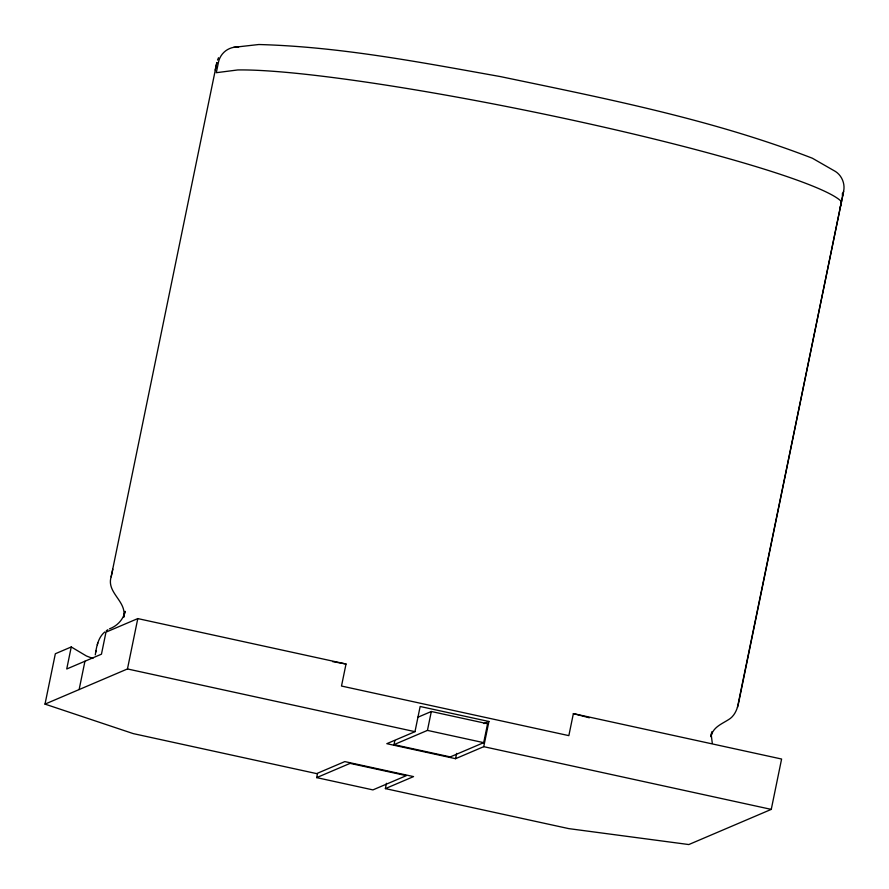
<?xml version="1.0" encoding="UTF-8"?>
<svg xmlns="http://www.w3.org/2000/svg" width="889" height="889" viewBox="0 0 889 889"><rect width="100%" height="100%" fill="white"/><g stroke="black" fill="none" stroke-linecap="round" stroke-linejoin="round"><path stroke-width="1.33" d="M123.604 617.188C127.316 601.409 106.169 592.919 111.147 576.805L216.872 62.474L215.16 70.064M95.29 654.837C96.523 646.692 98.068 637.513 104.824 631.946M711.267 735.359C713.978 726.091 723.468 723.379 730.436 718.368C736.581 713.4 738.259 705.321 739.615 697.976L843.628 191.235C845.217 183.823 841.927 175.7 835.571 171.544L812.402 158.242C711.889 119.304 605.487 98.546 500.285 76.565C420.386 62.308 340.176 46.728 258.821 44.517L233.607 47.35M386.471 783.309L385.382 788.61L413.552 776.597L344.799 761.595L316.628 773.608L133.217 733.603L45.006 704.11L55.34 653.748L71.253 646.959L86.477 656.026L92.912 658.46M71.253 646.959L66.731 668.995L101.457 654.182L105.98 632.157L137.795 618.588L346.021 664.016L341.498 686.041L568.849 735.636L573.372 713.611L781.598 759.028L771.263 809.39L688.808 844.55L568.793 828.626L385.382 788.61M79.132 689.553L84.944 661.227M45.006 704.11L127.46 668.95L137.795 618.588M316.673 777.619L350.088 763.373L406.351 775.641L372.924 789.899L316.673 777.619L317.495 773.574M417.697 717.312L431.321 711.5L487.572 723.768L483.694 742.659L450.267 756.906L394.016 744.638L394.849 740.593M414.985 731.669L420.153 706.488L488.906 721.49L483.738 746.671L455.568 758.684L386.815 743.682L414.985 731.669L127.46 668.95M394.016 744.638L427.442 730.391L431.321 711.5M455.568 758.684L456.657 753.383M111.147 576.805L112.847 569.216M123.715 617.255L125.049 611.332C123.449 619.466 117.192 626.045 109.491 628.823M710.733 736.614L711.8 731.88L711.344 735.625L712.267 743.082M843.628 191.235L737.448 707.4M839.905 208.726L841.494 201.659A322.685 29.804 11.6 0 0 575.005 120.715A322.685 29.804 11.6 0 0 237.741 69.953L216.305 72.698L218.45 62.274A19.358 19.114 66.9 0 1 238.596 47.106M97.346 644.747L97.801 642.914M95.634 652.348L96.09 650.504M217.538 60.041L218.516 57.729M106.291 630.779L107.847 629.734M484.005 723.579L488.906 721.49M332.564 661.594L346.021 664.016M427.442 730.391L483.694 742.659M483.738 746.671L771.263 809.39M573.372 713.611L589.34 717.79M842.405 193.28A19.358 19.114 66.9 0 1 842.383 195.813"/></g></svg>
